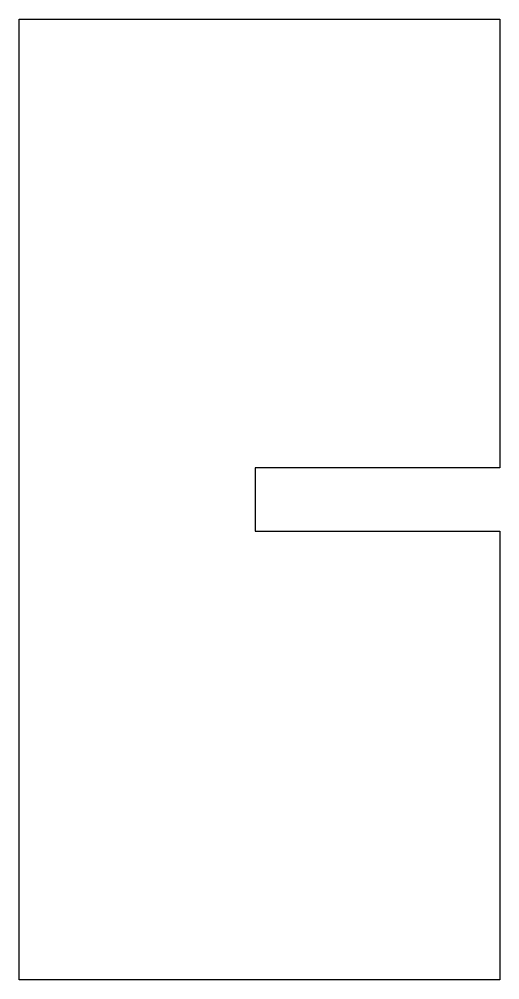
# Model space of a CAD drawing. Header units: millimetres. Extents: x -20 to 0, y 0 to 40.
import ezdxf

# ---------------------------------------------------------------- set-up
doc = ezdxf.new("R2010")
doc.units = ezdxf.units.MM
doc.layers.get('0').update_dxf_attribs({"linetype": 'CONTINUOUS'})

msp = doc.modelspace()

# ---------------------------------------------------------------- linework, layer by layer
msp.add_lwpolyline([(0, 21.32), (-10.18, 21.32), (-10.18, 18.68), (0, 18.68), (0, 0), (-20, 0), (-20, 40), (0, 40)], close=True)

doc.saveas('drawing.dxf')
